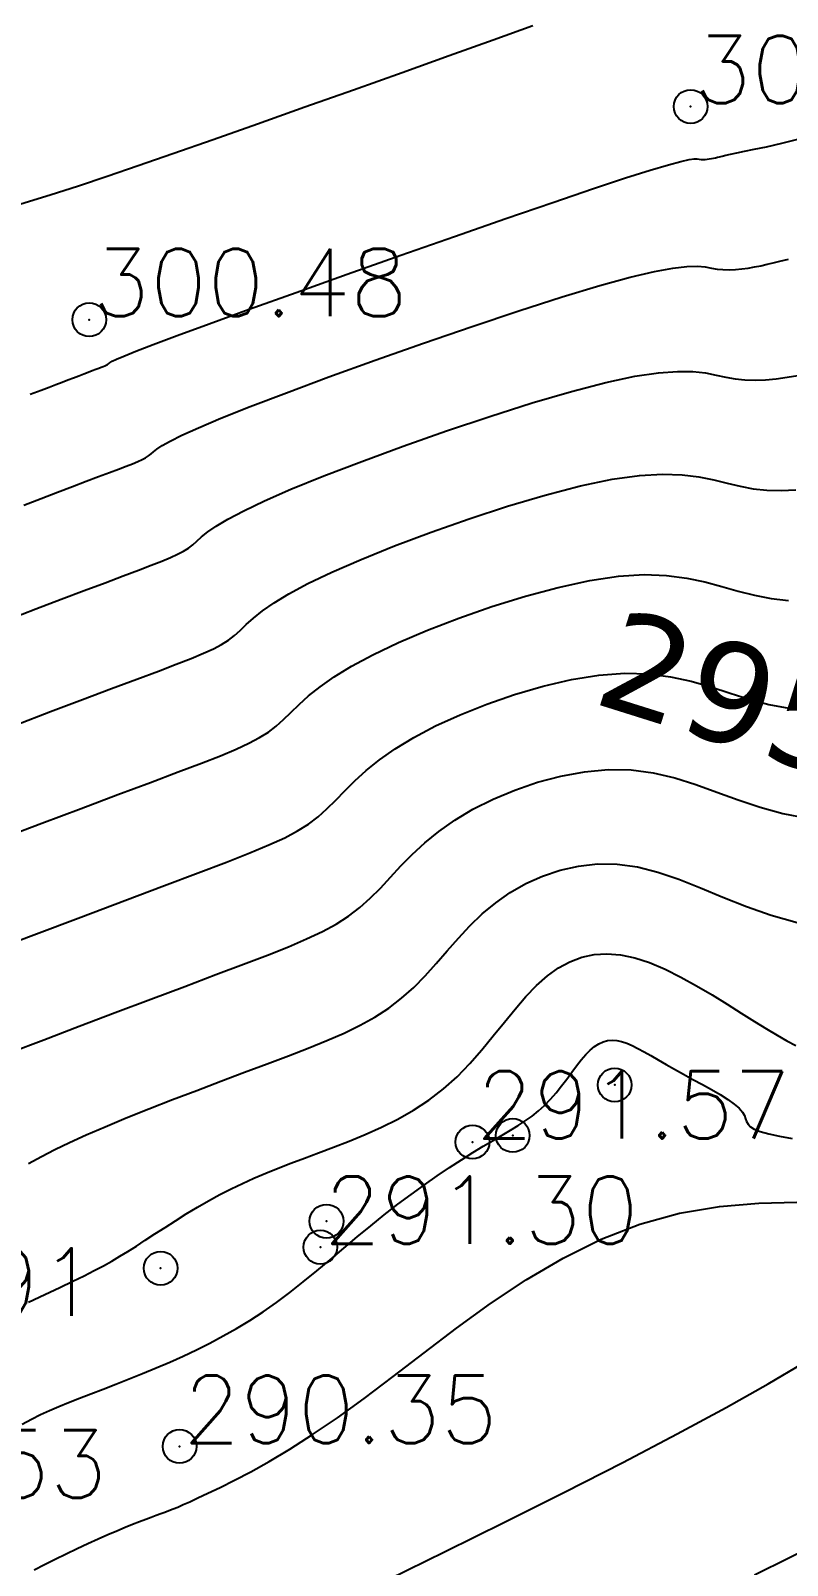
# Model space of a CAD drawing. Header units: millimetres. Extents: x 524954 to 526204, y 9523489 to 9524010.
# Drawn here: x 526052.46 to 526063.67, y 9523795.07 to 9523817.82 of the extents above; entities that cross this region are included whole.
import ezdxf
from ezdxf.enums import TextEntityAlignment as Align

# ---------------------------------------------------------------- set-up
doc = ezdxf.new("R2010")
doc.units = ezdxf.units.MM
doc.header["$PDMODE"] = 32
doc.header["$PDSIZE"] = 0.5
for name, color, linetype in [('CN_01_00', 3, 'Continuous'), ('CN_02_00', 4, 'Continuous'), ('CN_05_00', 6, 'Continuous'), ('CN_10_00', 1, 'Continuous'), ('Cotation Courbes de niveau', 7, 'Continuous'), ('TopoAlt', 3, 'Continuous'), ('TOPOJIS', 7, 'Continuous')]:
    doc.layers.add(name, color=color, linetype=linetype)
doc.styles.add('Simplex 1.0', font='Simplex.shx', dxfattribs={"width": 0.99, "height": 1})
doc.styles.add('Verdana 1.0', font='verdana.ttf', dxfattribs={"width": 0.99, "height": 1})

# ---------------------------------------------------------------- blocks, each defined once
blk = doc.blocks.new('TCPOINT M')
at = {"color": 0}
blk.add_point((0, 0), dxfattribs=at)
at = {"layer": 'TopoAlt', "style": 'Simplex 1.0', "width": 0.99}
blk.add_attdef('ALT', (0.15, 0.15), '', height=1, dxfattribs=at)

msp = doc.modelspace()

# ---------------------------------------------------------------- linework, layer by layer
at = {"layer": 'CN_01_00', "flags": 128}
for points, elevation in [([(526052.307, 9523815.254), (526052.746, 9523815.388), (526053.165, 9523815.521), (526053.589, 9523815.663), (526054.046, 9523815.82), (526054.563, 9523816), (526055.157, 9523816.209), (526055.815, 9523816.441), (526056.516, 9523816.689), (526057.238, 9523816.945), (526057.958, 9523817.202), (526058.656, 9523817.451), (526059.31, 9523817.685), (526059.897, 9523817.897)], 301), ([(526052.353, 9523810.784), (526052.609, 9523810.883), (526052.851, 9523810.976), (526053.074, 9523811.061), (526053.279, 9523811.139), (526053.462, 9523811.208), (526053.623, 9523811.268), (526053.758, 9523811.319), (526053.871, 9523811.363), (526053.965, 9523811.399), (526054.042, 9523811.431), (526054.105, 9523811.46), (526054.157, 9523811.488), (526054.2, 9523811.515), (526054.238, 9523811.544), (526054.276, 9523811.577), (526054.326, 9523811.617), (526054.402, 9523811.668), (526054.521, 9523811.736), (526054.696, 9523811.823), (526054.941, 9523811.934), (526055.273, 9523812.074), (526055.705, 9523812.247), (526056.246, 9523812.453), (526056.874, 9523812.686), (526057.56, 9523812.934), (526058.277, 9523813.188), (526058.997, 9523813.436), (526059.69, 9523813.668), (526060.329, 9523813.873), (526060.886, 9523814.042), (526061.339, 9523814.166), (526061.696, 9523814.25), (526061.971, 9523814.3), (526062.179, 9523814.323), (526062.334, 9523814.327), (526062.451, 9523814.317), (526062.544, 9523814.301), (526062.627, 9523814.286), (526062.713, 9523814.277), (526062.803, 9523814.275), (526062.896, 9523814.279), (526062.991, 9523814.287), (526063.086, 9523814.3), (526063.181, 9523814.317), (526063.275, 9523814.335), (526063.366, 9523814.356), (526063.457, 9523814.377), (526063.557, 9523814.401), (526063.682, 9523814.431)], 299), ([(526052.238, 9523807.529), (526052.75, 9523807.724), (526053.224, 9523807.903), (526053.652, 9523808.065), (526054.028, 9523808.206), (526054.347, 9523808.326), (526054.613, 9523808.428), (526054.833, 9523808.514), (526055.014, 9523808.589), (526055.162, 9523808.657), (526055.284, 9523808.721), (526055.386, 9523808.786), (526055.476, 9523808.854), (526055.561, 9523808.929), (526055.65, 9523809.014), (526055.756, 9523809.109), (526055.889, 9523809.216), (526056.061, 9523809.336), (526056.282, 9523809.472), (526056.564, 9523809.624), (526056.919, 9523809.794), (526057.351, 9523809.982), (526057.847, 9523810.182), (526058.387, 9523810.385), (526058.952, 9523810.583), (526059.522, 9523810.769), (526060.079, 9523810.933), (526060.602, 9523811.07), (526061.072, 9523811.169), (526061.475, 9523811.226), (526061.817, 9523811.246), (526062.107, 9523811.237), (526062.357, 9523811.207), (526062.576, 9523811.163), (526062.776, 9523811.113), (526062.967, 9523811.066), (526063.159, 9523811.029), (526063.361, 9523811.008), (526063.573, 9523811.003), (526063.791, 9523811.012)], 297), ([(526052.424, 9523801.023), (526052.614, 9523801.127), (526052.813, 9523801.23), (526053.031, 9523801.336), (526053.277, 9523801.449), (526053.559, 9523801.57), (526053.872, 9523801.699), (526054.207, 9523801.833), (526054.557, 9523801.971), (526054.915, 9523802.109), (526055.273, 9523802.245), (526055.624, 9523802.378), (526055.96, 9523802.504), (526056.276, 9523802.623), (526056.569, 9523802.736), (526056.843, 9523802.846), (526057.098, 9523802.958), (526057.335, 9523803.073), (526057.555, 9523803.196), (526057.761, 9523803.328), (526057.951, 9523803.474), (526058.13, 9523803.634), (526058.299, 9523803.808), (526058.463, 9523803.989), (526058.626, 9523804.176), (526058.792, 9523804.363), (526058.964, 9523804.547), (526059.147, 9523804.724), (526059.345, 9523804.889), (526059.56, 9523805.041), (526059.792, 9523805.174), (526060.04, 9523805.286), (526060.301, 9523805.374), (526060.573, 9523805.434), (526060.856, 9523805.465), (526061.147, 9523805.462), (526061.444, 9523805.422), (526061.747, 9523805.345), (526062.058, 9523805.238), (526062.379, 9523805.111), (526062.712, 9523804.973), (526063.061, 9523804.835), (526063.427, 9523804.707), (526063.814, 9523804.597)], 293), ([(526052.328, 9523797.16), (526052.467, 9523797.235), (526052.601, 9523797.301), (526052.734, 9523797.362), (526052.871, 9523797.421), (526053.018, 9523797.481), (526053.177, 9523797.543), (526053.348, 9523797.61), (526053.529, 9523797.68), (526053.718, 9523797.753), (526053.913, 9523797.83), (526054.112, 9523797.91), (526054.313, 9523797.994), (526054.515, 9523798.08), (526054.715, 9523798.17), (526054.914, 9523798.264), (526055.112, 9523798.362), (526055.309, 9523798.467), (526055.506, 9523798.579), (526055.703, 9523798.698), (526055.9, 9523798.826), (526056.097, 9523798.964), (526056.295, 9523799.112), (526056.494, 9523799.269), (526056.694, 9523799.432), (526056.894, 9523799.598), (526057.094, 9523799.767), (526057.294, 9523799.936), (526057.495, 9523800.102), (526057.695, 9523800.264), (526057.895, 9523800.419), (526058.093, 9523800.567), (526058.288, 9523800.708), (526058.478, 9523800.84), (526058.662, 9523800.964), (526058.839, 9523801.079), (526059.006, 9523801.185), (526059.162, 9523801.28), (526059.306, 9523801.366), (526059.44, 9523801.444), (526059.563, 9523801.517), (526059.677, 9523801.587), (526059.784, 9523801.656), (526059.884, 9523801.727), (526059.979, 9523801.803), (526060.069, 9523801.885), (526060.155, 9523801.976), (526060.239, 9523802.074), (526060.319, 9523802.175), (526060.397, 9523802.277), (526060.471, 9523802.378), (526060.544, 9523802.474), (526060.613, 9523802.562), (526060.681, 9523802.641), (526060.747, 9523802.707), (526060.811, 9523802.76), (526060.874, 9523802.801), (526060.938, 9523802.83), (526061.003, 9523802.848), (526061.069, 9523802.854), (526061.138, 9523802.849), (526061.21, 9523802.834), (526061.286, 9523802.809), (526061.367, 9523802.774), (526061.453, 9523802.731), (526061.546, 9523802.681), (526061.646, 9523802.624), (526061.753, 9523802.561), (526061.869, 9523802.494), (526061.994, 9523802.422), (526062.128, 9523802.348), (526062.268, 9523802.272), (526062.408, 9523802.196), (526062.544, 9523802.12), (526062.672, 9523802.045), (526062.786, 9523801.974), (526062.881, 9523801.906), (526062.954, 9523801.843), (526063.002, 9523801.787), (526063.03, 9523801.736), (526063.047, 9523801.689), (526063.063, 9523801.646), (526063.084, 9523801.607), (526063.119, 9523801.569), (526063.177, 9523801.534), (526063.266, 9523801.498), (526063.393, 9523801.463), (526063.551, 9523801.428), (526063.737, 9523801.395)], 291), ([(526057.752, 9523794.858), (526058.597, 9523795.271), (526059.478, 9523795.706), (526060.365, 9523796.151), (526061.227, 9523796.591), (526062.036, 9523797.014), (526062.761, 9523797.406), (526063.381, 9523797.756), (526063.903, 9523798.064)], 289)]:
    msp.add_lwpolyline(points, dxfattribs=dict(at, elevation=elevation))
at = {"layer": 'CN_02_00', "flags": 128}
for points, elevation in [([(526052.127, 9523809.092), (526052.532, 9523809.247), (526052.907, 9523809.39), (526053.25, 9523809.52), (526053.557, 9523809.636), (526053.825, 9523809.737), (526054.052, 9523809.823), (526054.242, 9523809.895), (526054.399, 9523809.957), (526054.528, 9523810.01), (526054.633, 9523810.059), (526054.72, 9523810.104), (526054.793, 9523810.15), (526054.857, 9523810.199), (526054.918, 9523810.253), (526054.988, 9523810.315), (526055.079, 9523810.388), (526055.205, 9523810.476), (526055.378, 9523810.58), (526055.612, 9523810.703), (526055.919, 9523810.849), (526056.312, 9523811.02), (526056.798, 9523811.218), (526057.36, 9523811.434), (526057.973, 9523811.659), (526058.614, 9523811.885), (526059.259, 9523812.102), (526059.884, 9523812.301), (526060.466, 9523812.471), (526060.979, 9523812.606), (526061.407, 9523812.696), (526061.757, 9523812.748), (526062.039, 9523812.769), (526062.268, 9523812.765), (526062.455, 9523812.745), (526062.614, 9523812.715), (526062.756, 9523812.684), (526062.893, 9523812.657), (526063.037, 9523812.643), (526063.188, 9523812.639), (526063.343, 9523812.645), (526063.502, 9523812.66), (526063.662, 9523812.682), (526063.821, 9523812.709)], 298), ([(526052.007, 9523805.836), (526052.619, 9523806.068), (526053.205, 9523806.289), (526053.748, 9523806.493), (526054.231, 9523806.675), (526054.641, 9523806.829), (526054.984, 9523806.96), (526055.267, 9523807.071), (526055.5, 9523807.168), (526055.69, 9523807.256), (526055.847, 9523807.338), (526055.979, 9523807.421), (526056.095, 9523807.509), (526056.203, 9523807.605), (526056.312, 9523807.712), (526056.433, 9523807.829), (526056.573, 9523807.956), (526056.744, 9523808.093), (526056.953, 9523808.241), (526057.21, 9523808.399), (526057.525, 9523808.568), (526057.903, 9523808.747), (526058.333, 9523808.93), (526058.8, 9523809.11), (526059.289, 9523809.281), (526059.785, 9523809.435), (526060.273, 9523809.566), (526060.738, 9523809.668), (526061.165, 9523809.732), (526061.543, 9523809.756), (526061.877, 9523809.744), (526062.175, 9523809.705), (526062.446, 9523809.648), (526062.697, 9523809.581), (526062.939, 9523809.512), (526063.179, 9523809.449), (526063.425, 9523809.401), (526063.685, 9523809.374)], 296), ([(526052.15, 9523802.668), (526052.649, 9523802.86), (526053.174, 9523803.06), (526053.709, 9523803.263), (526054.235, 9523803.462), (526054.738, 9523803.651), (526055.2, 9523803.825), (526055.607, 9523803.978), (526055.963, 9523804.115), (526056.273, 9523804.238), (526056.542, 9523804.353), (526056.777, 9523804.464), (526056.983, 9523804.575), (526057.166, 9523804.692), (526057.333, 9523804.819), (526057.487, 9523804.958), (526057.637, 9523805.109), (526057.786, 9523805.269), (526057.942, 9523805.436), (526058.109, 9523805.606), (526058.294, 9523805.778), (526058.501, 9523805.949), (526058.738, 9523806.116), (526059.008, 9523806.276), (526059.306, 9523806.426), (526059.627, 9523806.56), (526059.963, 9523806.676), (526060.31, 9523806.768), (526060.662, 9523806.832), (526061.011, 9523806.864), (526061.351, 9523806.859), (526061.679, 9523806.815), (526061.998, 9523806.74), (526062.311, 9523806.642), (526062.623, 9523806.532), (526062.939, 9523806.417), (526063.264, 9523806.308), (526063.602, 9523806.214), (526063.958, 9523806.144)], 294), ([(526052.421, 9523798.97), (526052.666, 9523799.084), (526052.887, 9523799.187), (526053.08, 9523799.279), (526053.249, 9523799.361), (526053.398, 9523799.437), (526053.532, 9523799.509), (526053.657, 9523799.578), (526053.776, 9523799.648), (526053.896, 9523799.722), (526054.021, 9523799.801), (526054.154, 9523799.887), (526054.296, 9523799.98), (526054.446, 9523800.077), (526054.601, 9523800.176), (526054.761, 9523800.277), (526054.925, 9523800.376), (526055.091, 9523800.473), (526055.258, 9523800.564), (526055.425, 9523800.65), (526055.593, 9523800.73), (526055.764, 9523800.807), (526055.94, 9523800.881), (526056.122, 9523800.955), (526056.311, 9523801.029), (526056.511, 9523801.104), (526056.721, 9523801.183), (526056.944, 9523801.267), (526057.176, 9523801.357), (526057.413, 9523801.455), (526057.654, 9523801.563), (526057.893, 9523801.683), (526058.128, 9523801.816), (526058.355, 9523801.964), (526058.57, 9523802.129), (526058.772, 9523802.311), (526058.961, 9523802.506), (526059.14, 9523802.71), (526059.31, 9523802.916), (526059.474, 9523803.119), (526059.634, 9523803.315), (526059.793, 9523803.498), (526059.951, 9523803.663), (526060.112, 9523803.805), (526060.277, 9523803.923), (526060.446, 9523804.016), (526060.621, 9523804.083), (526060.804, 9523804.123), (526060.994, 9523804.135), (526061.194, 9523804.12), (526061.405, 9523804.075), (526061.626, 9523804.002), (526061.856, 9523803.904), (526062.089, 9523803.788), (526062.322, 9523803.659), (526062.552, 9523803.523), (526062.774, 9523803.385), (526062.984, 9523803.252), (526063.179, 9523803.129), (526063.356, 9523803.02), (526063.515, 9523802.925), (526063.66, 9523802.843), (526063.792, 9523802.773)], 292), ([(526063.178, 9523794.926), (526064.216, 9523795.441)], 288)]:
    msp.add_lwpolyline(points, dxfattribs=dict(at, elevation=elevation))
at = {"layer": 'CN_05_00', "elevation": 295, "flags": 128}
msp.add_lwpolyline([(526051.791, 9523804.15), (526052.502, 9523804.417), (526053.197, 9523804.679), (526053.852, 9523804.925), (526054.439, 9523805.146), (526054.939, 9523805.334), (526055.357, 9523805.493), (526055.702, 9523805.629), (526055.986, 9523805.747), (526056.219, 9523805.854), (526056.411, 9523805.955), (526056.572, 9523806.056), (526056.714, 9523806.164), (526056.845, 9523806.282), (526056.975, 9523806.411), (526057.11, 9523806.549), (526057.258, 9523806.696), (526057.426, 9523806.85), (526057.623, 9523807.009), (526057.856, 9523807.174), (526058.132, 9523807.342), (526058.455, 9523807.511), (526058.819, 9523807.678), (526059.213, 9523807.835), (526059.626, 9523807.978), (526060.048, 9523808.101), (526060.467, 9523808.199), (526060.874, 9523808.266), (526061.258, 9523808.295), (526061.611, 9523808.285), (526061.937, 9523808.242), (526062.243, 9523808.174), (526062.534, 9523808.09), (526062.818, 9523807.999), (526063.102, 9523807.91), (526063.39, 9523807.832), (526063.691, 9523807.773)], dxfattribs=at)
at = {"layer": 'CN_10_00', "flags": 128}
for points, elevation in [([(526052.45, 9523812.433), (526052.611, 9523812.489), (526052.731, 9523812.534), (526052.829, 9523812.572), (526052.92, 9523812.608), (526053.008, 9523812.642), (526053.091, 9523812.675), (526053.169, 9523812.705), (526053.242, 9523812.732), (526053.308, 9523812.758), (526053.368, 9523812.78), (526053.42, 9523812.8), (526053.464, 9523812.816), (526053.501, 9523812.83), (526053.531, 9523812.842), (526053.556, 9523812.852), (526053.576, 9523812.862), (526053.593, 9523812.871), (526053.607, 9523812.879), (526053.62, 9523812.889), (526053.634, 9523812.9), (526053.664, 9523812.918), (526053.726, 9523812.948), (526053.837, 9523812.996), (526054.013, 9523813.066), (526054.271, 9523813.166), (526054.627, 9523813.299), (526055.099, 9523813.473), (526055.694, 9523813.689), (526056.387, 9523813.938), (526057.147, 9523814.209), (526057.94, 9523814.49), (526058.734, 9523814.769), (526059.496, 9523815.035), (526060.193, 9523815.275), (526060.793, 9523815.479), (526061.271, 9523815.637), (526061.636, 9523815.752), (526061.904, 9523815.832), (526062.09, 9523815.882), (526062.213, 9523815.908), (526062.288, 9523815.918), (526062.332, 9523815.918), (526062.361, 9523815.914), (526062.389, 9523815.911), (526062.418, 9523815.91), (526062.448, 9523815.912), (526062.479, 9523815.914), (526062.51, 9523815.919), (526062.541, 9523815.924), (526062.571, 9523815.93), (526062.601, 9523815.937), (526062.63, 9523815.944), (526062.663, 9523815.951), (526062.703, 9523815.961), (526062.756, 9523815.973), (526062.825, 9523815.989), (526062.916, 9523816.008), (526063.032, 9523816.032), (526063.177, 9523816.062), (526063.359, 9523816.099), (526063.583, 9523816.15), (526063.861, 9523816.221)], 300), ([(526052.505, 9523794.998), (526052.66, 9523795.079), (526052.82, 9523795.159), (526052.982, 9523795.239), (526053.144, 9523795.316), (526053.302, 9523795.39), (526053.455, 9523795.46), (526053.599, 9523795.523), (526053.732, 9523795.58), (526053.853, 9523795.631), (526053.965, 9523795.676), (526054.066, 9523795.716), (526054.159, 9523795.752), (526054.242, 9523795.783), (526054.317, 9523795.81), (526054.384, 9523795.834), (526054.445, 9523795.856), (526054.504, 9523795.878), (526054.565, 9523795.902), (526054.634, 9523795.931), (526054.715, 9523795.966), (526054.813, 9523796.01), (526054.934, 9523796.066), (526055.082, 9523796.136), (526055.261, 9523796.222), (526055.473, 9523796.327), (526055.715, 9523796.455), (526055.99, 9523796.608), (526056.296, 9523796.79), (526056.632, 9523797.004), (526057, 9523797.253), (526057.398, 9523797.539), (526057.826, 9523797.864), (526058.283, 9523798.216), (526058.765, 9523798.582), (526059.27, 9523798.947), (526059.797, 9523799.298), (526060.343, 9523799.621), (526060.906, 9523799.902), (526061.482, 9523800.127), (526062.07, 9523800.286), (526062.66, 9523800.387), (526063.242, 9523800.437), (526063.806, 9523800.449)], 290)]:
    msp.add_lwpolyline(points, dxfattribs=dict(at, elevation=elevation))

# ---------------------------------------------------------------- block references
at = {"layer": 'TOPOJIS'}
ref = msp.add_blockref('TCPOINT M', (526062.234, 9523816.695, 300.48), dxfattribs=at)
ref.add_attrib('ALT', '300.48', (526062.284, 9523816.745, 300.48), dxfattribs={"layer": 'TopoAlt', "height": 1, "style": 'Simplex 1.0', "width": 0.99})
ref = msp.add_blockref('TCPOINT M', (526053.323, 9523813.535, 300.48), dxfattribs=at)
ref.add_attrib('ALT', '300.48', (526053.373, 9523813.585, 300.48), dxfattribs={"layer": 'TopoAlt', "height": 1, "style": 'Simplex 1.0', "width": 0.99})
for p in [(526061.109, 9523802.189, 290.48), (526059.598, 9523801.44, 290.4), (526056.838, 9523800.168, 291.34), (526054.381, 9523799.471, 291.76)]:
    msp.add_blockref('TCPOINT M', p, dxfattribs=at)
ref = msp.add_blockref('TCPOINT M', (526059.002, 9523801.343, 291.57), dxfattribs=at)
ref.add_attrib('ALT', '291.57', (526059.052, 9523801.393, 291.57), dxfattribs={"layer": 'TopoAlt', "height": 1, "style": 'Simplex 1.0', "width": 0.99})
ref = msp.add_blockref('TCPOINT M', (526056.747, 9523799.784, 291.3), dxfattribs=at)
ref.add_attrib('ALT', '291.30', (526056.797, 9523799.834, 291.3), dxfattribs={"layer": 'TopoAlt', "height": 1, "style": 'Simplex 1.0', "width": 0.99})
ref = msp.add_blockref('TCPOINT M', (526048.727, 9523798.717, 292.91), dxfattribs=at)
ref.add_attrib('ALT', '292.91', (526048.777, 9523798.767, 292.91), dxfattribs={"layer": 'TopoAlt', "height": 1, "style": 'Simplex 1.0', "width": 0.99})
ref = msp.add_blockref('TCPOINT M', (526054.661, 9523796.83, 290.35), dxfattribs=at)
ref.add_attrib('ALT', '290.35', (526054.711, 9523796.88, 290.35), dxfattribs={"layer": 'TopoAlt', "height": 1, "style": 'Simplex 1.0', "width": 0.99})
ref = msp.add_blockref('TCPOINT M', (526048.869, 9523796.019, 291.53), dxfattribs=at)
ref.add_attrib('ALT', '291.53', (526048.919, 9523796.069, 291.53), dxfattribs={"layer": 'TopoAlt', "height": 1, "style": 'Simplex 1.0', "width": 0.99})

# ---------------------------------------------------------------- texts
at = {"layer": 'Cotation Courbes de niveau', "style": 'Verdana 1.0', "width": 0.99}
msp.add_text('295', height=1.5, rotation=342.5425, dxfattribs=at).set_placement((526062.829, 9523807.996, 295), align=Align.MIDDLE_CENTER)

doc.saveas('drawing.dxf')
